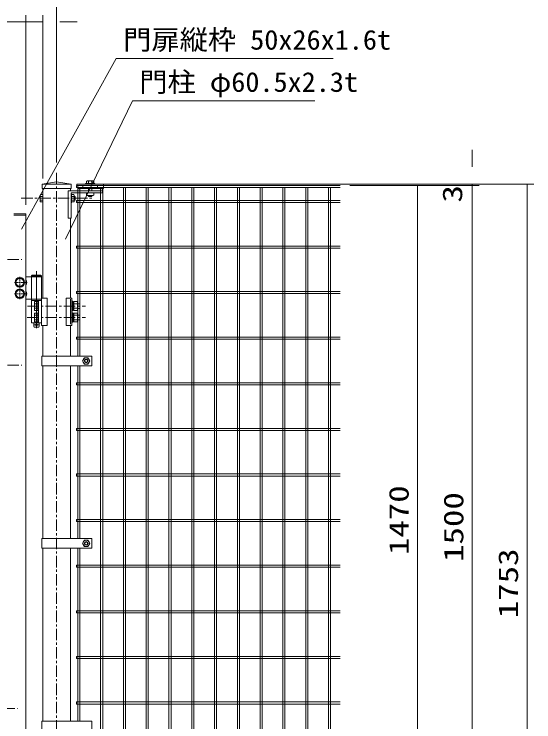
# Model space of a CAD drawing. Units: millimetres at full size. Extents: x -4455 to 4455, y -3150 to 3150.
# Drawn here: x -1969 to -828, y -602 to 950 of the extents above; entities that cross this region are included whole.
import ezdxf
from ezdxf.enums import TextEntityAlignment as Align

# ---------------------------------------------------------------- set-up
doc = ezdxf.new("R2010")
doc.units = ezdxf.units.MM
doc.header["$LTSCALE"] = 20
doc.linetypes.add('USER1', pattern=[2, 1.25, -0.25, 0.25, -0.25])
doc.linetypes.add('USER4', pattern=[0.26, 0.01, -0.25])
for name, color, linetype, lineweight in [('0-0_外形線', 7, 'Continuous', 18), ('0-1_軸線', 2, 'USER1', 18), ('0-3_寸法線', 1, 'Continuous', 18), ('0-6_NEO', 152, 'Continuous', 18), ('0-7_丁番', 3, 'Continuous', 18), ('0-9_1', 7, 'Continuous', 18), ('0-A_2', 7, 'Continuous', 18)]:
    doc.layers.add(name, color=color, linetype=linetype, lineweight=lineweight)
doc.styles.add('ＭＳ ゴシック', font='')
doc.styles.get('ＭＳ ゴシック').set_extended_font_data('MS Gothic')

msp = doc.modelspace()

# ---------------------------------------------------------------- linework, layer by layer
at = {"layer": '0-0_外形線'}
for p, q in [((-1875.42, 581.55), (-1907.17, 576.87)), ((-1843.67, 576.87), (-1907.17, 576.87)), ((-1907.17, 576.87), (-1907.17, 566.87)), ((-1875.42, 581.55), (-1843.67, 576.87)), ((-1843.67, 576.87), (-1854.17, 576.87)), ((-1843.67, 576.87), (-1843.67, 566.87)), ((-1907.17, 566.87), (-1843.67, 566.87)), ((-1905.67, 566.87), (-1905.67, 326.87)), ((-1845.17, 562.37), (-1845.17, 566.87)), ((-1943.17, -902.13), (-1943.17, 508.87)), ((-1845.17, 326.87), (-1845.17, 502.37)), ((-1908.87, 326.87), (-1908.87, 266.87)), ((-1908.87, 326.87), (-1896.39, 326.87)), ((-1896.39, 326.87), (-1896.39, 266.87)), ((-1854.45, 326.87), (-1854.45, 266.87)), ((-1854.45, 326.87), (-1841.98, 326.87)), ((-1841.98, 326.87), (-1841.98, 266.87)), ((-1908.87, 266.87), (-1896.39, 266.87)), ((-1905.67, 266.87), (-1905.67, 199.55)), ((-1854.45, 266.87), (-1841.98, 266.87)), ((-1845.17, 199.55), (-1845.17, 266.87)), ((-1905.67, 178.55), (-1905.67, -200.63)), ((-1845.17, -200.63), (-1845.17, 178.55)), ((-1905.67, -221.63), (-1905.67, -600.63)), ((-1845.17, -600.63), (-1845.17, -221.63))]:
    msp.add_line(p, q, dxfattribs=at)
at = {"layer": '0-0_外形線', "color": 2}
msp.add_line((-1919.72, 385.85), (-1919.72, 260.64), dxfattribs=at)
at = {"layer": '0-0_外形線'}
msp.add_lwpolyline([(-1969.17, 511.87), (-1943.17, 511.87), (-1943.17, 508.87), (-1969.17, 508.87)], dxfattribs=at)
at = {"layer": '0-1_軸線'}
for p, q in [((-1875.42, 601.43), (-1875.42, -1272.06)), ((-1952.94, 545.87), (-1795.32, 545.87)), ((-3023.27, 411.87), (-1952.07, 411.87)), ((-1939.63, 309.37), (-1812.33, 309.37)), ((-1939.68, 284.37), (-1812.39, 284.37)), ((-3023.27, 179.57), (-1952.07, 179.57)), ((-3032.27, -572.83), (-1961.07, -572.83))]:
    msp.add_line(p, q, dxfattribs=at)
at = {"layer": '0-3_寸法線'}
for p, q in [((-1875.42, 623.93), (-1875.42, 1067.59)), ((-1943.17, 531.37), (-1943.17, 947.59)), ((-1943.17, 531.37), (-1943.17, 947.59)), ((-1905.67, 589.37), (-1905.67, 947.59)), ((-1821.17, 576.87), (-948.4, 576.87)), ((-1232.36, 576.87), (-828.4, 576.87)), ((-1232.36, 573.87), (-948.4, 573.87)), ((-1232.36, 573.87), (-1068.4, 573.87)), ((-1232.36, 573.87), (-948.4, 573.87))]:
    msp.add_line(p, q, dxfattribs=at)
at = {"layer": '0-3_寸法線', "color": 2}
for p, q in [((-3035.17, 932.59), (-1943.17, 932.59)), ((-1943.17, 932.59), (-1905.67, 932.59)), ((-1868.17, 932.59), (-1830.67, 932.59)), ((-963.4, 614.37), (-963.4, 651.87)), ((-963.4, 573.87), (-963.4, 576.87)), ((-843.4, -1176.13), (-843.4, 576.87)), ((-1083.4, -896.13), (-1083.4, 573.87)), ((-963.4, -926.13), (-963.4, 573.87)), ((-963.4, 536.37), (-963.4, 498.87))]:
    msp.add_line(p, q, dxfattribs=at)
at = {"layer": '0-3_寸法線', "color": 4}
for points in [[(-1268.79, 852.06), (-1744.64, 852.06), (-1952.2, 477.96)], [(-1308.68, 759.51), (-1709.24, 759.51), (-1855.87, 455.77)]]:
    msp.add_lwpolyline(points, dxfattribs=at)
at = {"layer": '0-6_NEO'}
for p, q in [((-1831.62, 573.87), (-1253.31, 573.87)), ((-1831.62, 573.87), (-1831.62, 569.37)), ((-1831.62, 569.37), (-1253.31, 569.37)), ((-1828.87, 569.37), (-1828.87, 199.55)), ((-1824.37, 569.37), (-1824.37, 199.55)), ((-1778.87, 569.37), (-1778.87, -891.63)), ((-1774.37, 569.37), (-1774.37, -891.63)), ((-1728.87, 569.37), (-1728.87, -891.63)), ((-1724.37, 569.37), (-1724.37, -891.63)), ((-1678.87, 569.37), (-1678.87, -891.63)), ((-1674.37, 569.37), (-1674.37, -891.63)), ((-1628.87, 569.37), (-1628.87, -891.63)), ((-1624.37, 569.37), (-1624.37, -891.63)), ((-1578.87, 569.37), (-1578.87, -891.63)), ((-1574.37, 569.37), (-1574.37, -891.63)), ((-1528.87, 569.37), (-1528.87, -891.63)), ((-1524.37, 569.37), (-1524.37, -891.63)), ((-1478.87, 569.37), (-1478.87, -891.63)), ((-1474.37, 569.37), (-1474.37, -891.63)), ((-1428.87, 569.37), (-1428.87, -891.63)), ((-1424.37, 569.37), (-1424.37, -891.63)), ((-1378.87, 569.37), (-1378.87, -891.63)), ((-1374.37, 569.37), (-1374.37, -891.63)), ((-1328.87, 569.37), (-1328.87, -891.63)), ((-1324.37, 569.37), (-1324.37, -891.63)), ((-1278.87, 569.37), (-1278.87, -891.63)), ((-1274.37, 569.37), (-1274.37, -891.63)), ((-1831.62, 541.12), (-1253.31, 541.12)), ((-1831.62, 541.12), (-1831.62, 536.62)), ((-1831.62, 536.62), (-1253.31, 536.62)), ((-1831.62, 441.12), (-1253.31, 441.12)), ((-1831.62, 441.12), (-1831.62, 436.62)), ((-1831.62, 436.62), (-1253.31, 436.62)), ((-1831.62, 341.12), (-1253.31, 341.12)), ((-1831.62, 341.12), (-1831.62, 336.62)), ((-1831.62, 336.62), (-1253.31, 336.62)), ((-1831.62, 241.12), (-1253.31, 241.12)), ((-1831.62, 241.12), (-1831.62, 236.62)), ((-1831.62, 236.62), (-1253.31, 236.62)), ((-1828.87, 178.55), (-1828.87, -200.63)), ((-1824.37, 178.55), (-1824.37, -200.63)), ((-1831.62, 141.12), (-1253.31, 141.12)), ((-1831.62, 141.12), (-1831.62, 136.62)), ((-1831.62, 136.62), (-1253.31, 136.62)), ((-1831.62, 41.12), (-1253.31, 41.12)), ((-1831.62, 41.12), (-1831.62, 36.62)), ((-1831.62, 36.62), (-1253.31, 36.62)), ((-1831.62, -58.88), (-1253.31, -58.88)), ((-1831.62, -58.88), (-1831.62, -63.38)), ((-1831.62, -63.38), (-1253.31, -63.38)), ((-1831.62, -158.88), (-1253.31, -158.88)), ((-1831.62, -158.88), (-1831.62, -163.38)), ((-1831.62, -163.38), (-1253.31, -163.38)), ((-1828.87, -221.63), (-1828.87, -600.63)), ((-1824.37, -221.63), (-1824.37, -600.63)), ((-1831.62, -258.88), (-1253.31, -258.88)), ((-1831.62, -258.88), (-1831.62, -263.38)), ((-1831.62, -263.38), (-1253.31, -263.38)), ((-1831.62, -358.88), (-1253.31, -358.88)), ((-1831.62, -358.88), (-1831.62, -363.38)), ((-1831.62, -363.38), (-1253.31, -363.38)), ((-1831.62, -458.88), (-1253.31, -458.88)), ((-1831.62, -458.88), (-1831.62, -463.38)), ((-1831.62, -463.38), (-1253.31, -463.38)), ((-1831.62, -558.88), (-1253.31, -558.88)), ((-1831.62, -558.88), (-1831.62, -563.38)), ((-1831.62, -563.38), (-1253.31, -563.38))]:
    msp.add_line(p, q, dxfattribs=at)
at = {"layer": '0-7_丁番'}
for p, q in [((-1956.17, 364.07), (-1956.17, 373.22)), ((-1956.17, 364.07), (-1956.17, 373.22)), ((-1921.37, 373.37), (-1943.17, 373.37)), ((-1908.87, 375.87), (-1930.57, 375.87)), ((-1910.72, 376.87), (-1928.72, 376.87)), ((-1921.37, 373.37), (-1908.87, 373.37)), ((-1910.72, 376.87), (-1908.87, 375.87)), ((-1908.87, 375.87), (-1908.87, 272.37)), ((-1958.87, 361.37), (-1968.02, 361.37)), ((-1957.52, 361.37), (-1954.82, 361.37)), ((-1957.52, 361.37), (-1954.82, 361.37)), ((-1956.17, 360.02), (-1956.17, 362.72)), ((-1956.17, 360.02), (-1956.17, 362.72)), ((-1956.17, 358.67), (-1956.17, 349.52)), ((-1956.17, 358.67), (-1956.17, 349.52)), ((-1953.47, 361.37), (-1944.32, 361.37)), ((-1953.47, 361.37), (-1944.32, 361.37)), ((-1956.17, 339.07), (-1956.17, 348.22)), ((-1958.87, 336.37), (-1968.02, 336.37)), ((-1957.52, 336.37), (-1954.82, 336.37)), ((-1956.17, 335.02), (-1956.17, 337.72)), ((-1956.17, 333.67), (-1956.17, 324.52)), ((-1953.47, 336.37), (-1943.17, 336.37)), ((-1908.87, 324.37), (-1943.17, 324.37)), ((-1930.56, 324.37), (-1930.56, 272.37)), ((-1930.56, 321.37), (-1908.87, 321.37)), ((-1916.87, 319.16), (-1923.87, 319.16)), ((-1923.87, 319.16), (-1923.87, 299.53)), ((-1916.87, 314.25), (-1923.87, 314.25)), ((-1916.87, 319.84), (-1914.87, 319.84)), ((-1916.87, 319.84), (-1916.87, 298.84)), ((-1914.87, 321.37), (-1914.87, 272.37)), ((-1845.18, 324.37), (-1845.18, 269.37)), ((-1839.97, 318.54), (-1837.47, 318.54)), ((-1837.47, 319.16), (-1837.47, 299.53)), ((-1829.47, 319.16), (-1837.47, 319.16)), ((-1829.47, 314.25), (-1837.47, 314.25)), ((-1829.47, 299.53), (-1829.47, 319.16)), ((-1829.47, 314.34), (-1824.47, 314.34)), ((-1824.47, 314.34), (-1824.47, 304.34)), ((-1916.87, 304.44), (-1923.87, 304.44)), ((-1923.87, 299.53), (-1916.87, 299.53)), ((-1916.87, 298.84), (-1914.87, 298.84)), ((-1839.97, 298.84), (-1841.97, 298.84)), ((-1837.47, 300.14), (-1839.97, 300.14)), ((-1829.47, 304.44), (-1837.47, 304.44)), ((-1837.47, 299.53), (-1829.47, 299.53)), ((-1824.47, 304.34), (-1829.47, 304.34)), ((-1923.87, 294.16), (-1923.87, 274.53)), ((-1916.87, 294.16), (-1923.87, 294.16)), ((-1916.87, 289.25), (-1923.87, 289.25)), ((-1916.87, 279.44), (-1923.87, 279.44)), ((-1916.87, 294.84), (-1916.87, 273.84)), ((-1916.87, 294.84), (-1914.87, 294.84)), ((-1841.97, 294.84), (-1839.97, 294.84)), ((-1839.97, 294.84), (-1839.97, 273.84)), ((-1839.97, 293.54), (-1837.47, 293.54)), ((-1837.47, 294.16), (-1837.47, 274.53)), ((-1829.47, 294.16), (-1837.47, 294.16)), ((-1829.47, 289.25), (-1837.47, 289.25)), ((-1829.47, 279.44), (-1837.47, 279.44)), ((-1829.47, 274.53), (-1829.47, 294.16)), ((-1829.47, 289.34), (-1824.47, 289.34)), ((-1930.56, 272.37), (-1908.87, 272.37)), ((-1925.72, 272.37), (-1925.72, 264.37)), ((-1924.72, 263.37), (-1925.72, 264.37)), ((-1914.72, 268.37), (-1924.72, 268.37)), ((-1923.87, 274.53), (-1916.87, 274.53)), ((-1916.87, 273.84), (-1914.87, 273.84)), ((-1914.72, 263.37), (-1913.72, 264.37)), ((-1913.72, 272.37), (-1913.72, 264.37)), ((-1839.97, 273.84), (-1841.97, 273.84)), ((-1837.47, 275.14), (-1839.97, 275.14)), ((-1837.47, 274.53), (-1829.47, 274.53)), ((-1914.72, 263.37), (-1924.72, 263.37))]:
    msp.add_line(p, q, dxfattribs=at)
for points in [[(-1928.72, 376.87), (-1930.57, 375.87), (-1930.57, 324.37)], [(-1841.97, 319.84), (-1839.97, 319.84), (-1839.97, 298.84)], [(-1824.47, 289.34), (-1824.47, 279.34), (-1829.47, 279.34)]]:
    msp.add_lwpolyline(points, dxfattribs=at)
for points in [[(-1961.08, 369.87), (-1965.99, 361.37), (-1961.08, 352.87), (-1951.26, 352.87), (-1946.36, 361.37), (-1951.26, 369.87)], [(-1961.08, 344.87), (-1965.99, 336.37), (-1961.08, 327.87), (-1951.26, 327.87), (-1946.36, 336.37), (-1951.26, 344.87)]]:
    msp.add_lwpolyline(points, close=True, dxfattribs=at)
for centre, radius in [((-1956.17, 361.37), 10.5), ((-1956.17, 361.37), 8.5), ((-1956.17, 336.37), 10.5), ((-1956.17, 336.37), 8.5), ((-1919.72, 268.37), 2)]:
    msp.add_circle(centre, radius, dxfattribs=at)
for centre in [(-1946.42, 361.37), (-1946.42, 336.37)]:
    msp.add_arc(centre, 6, 302.72244, 57.27756, dxfattribs=at)
at = {"layer": '0-9_1'}
for p, q in [((-1831.07, 573.87), (-1831.07, 576.87)), ((-1831.07, 576.87), (-1772.57, 576.87)), ((-1811.82, 577.87), (-1811.82, 576.87)), ((-1811.82, 577.37), (-1811.82, 576.87)), ((-1791.82, 577.87), (-1791.82, 576.87)), ((-1791.82, 577.37), (-1791.82, 576.87)), ((-1772.57, 573.87), (-1772.57, 576.87)), ((-1850.37, 562.37), (-1850.37, 502.37)), ((-1850.37, 562.37), (-1774.57, 562.37)), ((-1831.07, 573.87), (-1817.82, 573.87)), ((-1817.82, 573.87), (-1831.07, 573.87)), ((-1829.07, 573.87), (-1829.07, 566.87)), ((-1772.57, 566.87), (-1829.07, 566.87)), ((-1817.82, 573.87), (-1817.82, 566.87)), ((-1805.82, 566.87), (-1805.82, 562.37)), ((-1797.82, 566.87), (-1797.82, 562.37)), ((-1785.82, 573.87), (-1785.82, 566.87)), ((-1772.57, 573.87), (-1785.82, 573.87)), ((-1774.57, 557.87), (-1774.57, 562.37)), ((-1772.57, 566.87), (-1772.57, 573.87)), ((-1843.37, 502.37), (-1843.37, 557.87)), ((-1843.37, 557.87), (-1774.57, 557.87)), ((-1843.37, 555.87), (-1842.87, 555.87)), ((-1836.97, 549.87), (-1834.97, 549.87)), ((-1834.97, 541.87), (-1834.97, 549.87)), ((-1805.82, 551.97), (-1805.82, 549.97)), ((-1805.82, 549.97), (-1797.82, 549.97)), ((-1797.82, 551.97), (-1797.82, 549.97)), ((-1843.37, 535.87), (-1842.87, 535.87)), ((-1836.97, 541.87), (-1834.97, 541.87)), ((-1850.37, 502.37), (-1843.37, 502.37)), ((-1907.67, 199.55), (-1907.67, 178.55)), ((-1907.67, 199.55), (-1797.92, 199.55)), ((-1797.92, 178.55), (-1797.92, 199.55)), ((-1907.67, 178.55), (-1797.92, 178.55)), ((-1907.67, -200.63), (-1907.67, -221.63)), ((-1907.67, -200.63), (-1797.92, -200.63)), ((-1797.92, -221.63), (-1797.92, -200.63)), ((-1907.67, -221.63), (-1797.92, -221.63)), ((-1907.67, -621.63), (-1907.67, -600.63)), ((-1907.67, -600.63), (-1797.92, -600.63)), ((-1797.92, -600.63), (-1797.92, -621.63))]:
    msp.add_line(p, q, dxfattribs=at)
at = {"layer": '0-9_1', "linetype": 'USER4'}
for p, q in [((-1817.82, 573.87), (-1785.82, 573.87)), ((-1785.82, 573.87), (-1817.82, 573.87))]:
    msp.add_line(p, q, dxfattribs=at)
at = {"layer": '0-9_1'}
for centre in [(-1826.82, 564.62), (-1776.82, 564.62)]:
    msp.add_circle(centre, 2.25, dxfattribs=at)
at = {"layer": '0-A_2'}
for p, q in [((-1791.82, 577.87), (-1811.82, 577.87)), ((-1808.75, 583.77), (-1809.82, 583.15)), ((-1809.82, 577.87), (-1809.82, 583.15)), ((-1794.89, 583.77), (-1808.75, 583.77)), ((-1805.82, 577.87), (-1805.82, 583.15)), ((-1797.82, 577.87), (-1797.82, 583.15)), ((-1794.89, 583.77), (-1793.82, 583.15)), ((-1793.82, 577.87), (-1793.82, 583.15)), ((-1911.57, 552.8), (-1910.95, 553.87)), ((-1911.57, 538.94), (-1911.57, 552.8)), ((-1905.67, 553.87), (-1910.95, 553.87)), ((-1905.67, 549.87), (-1910.95, 549.87)), ((-1842.87, 535.87), (-1842.87, 555.87)), ((-1842.87, 553.87), (-1837.59, 553.87)), ((-1842.87, 549.87), (-1837.59, 549.87)), ((-1836.97, 552.8), (-1837.59, 553.87)), ((-1836.97, 538.94), (-1836.97, 552.8)), ((-1809.82, 557.87), (-1809.82, 552.59)), ((-1808.75, 551.97), (-1809.82, 552.59)), ((-1808.75, 551.97), (-1794.89, 551.97)), ((-1794.89, 551.97), (-1793.82, 552.59)), ((-1793.82, 557.87), (-1793.82, 552.59)), ((-1911.57, 538.94), (-1910.95, 537.87)), ((-1905.67, 541.87), (-1910.95, 541.87)), ((-1905.67, 537.87), (-1910.95, 537.87)), ((-1842.87, 541.87), (-1837.59, 541.87)), ((-1842.87, 537.87), (-1837.59, 537.87)), ((-1836.97, 538.94), (-1837.59, 537.87)), ((-1814.62, 195.98), (-1818.62, 189.05)), ((-1818.62, 189.05), (-1814.62, 182.12)), ((-1806.62, 195.98), (-1814.62, 195.98)), ((-1802.62, 189.05), (-1806.62, 195.98)), ((-1806.62, 182.12), (-1802.62, 189.05)), ((-1814.62, 182.12), (-1806.62, 182.12)), ((-1814.62, -204.2), (-1818.62, -211.13)), ((-1818.62, -211.13), (-1814.62, -218.06)), ((-1806.62, -204.2), (-1814.62, -204.2)), ((-1802.62, -211.13), (-1806.62, -204.2)), ((-1806.62, -218.06), (-1802.62, -211.13)), ((-1814.62, -218.06), (-1806.62, -218.06))]:
    msp.add_line(p, q, dxfattribs=at)
for centre, radius in [((-1810.62, 189.05), 6.93), ((-1810.62, 189.05), 3.2), ((-1810.62, -211.13), 6.93), ((-1810.62, -211.13), 3.2)]:
    msp.add_circle(centre, radius, dxfattribs=at)
at = {"layer": '0-A_2', "color": 4}
for centre in [(-1810.62, 189.05), (-1810.62, -211.13)]:
    msp.add_circle(centre, 4, dxfattribs=at)
at = {"layer": '0-A_2'}
for centre, radius, start, end in [((-1808.75, 576.54), 7.23, 66.1207, 90), ((-1801.82, 570.51), 13.26, 72.43996, 107.54964), ((-1794.89, 576.54), 7.23, 90, 113.88143), ((-1904.34, 552.8), 7.23, 180, 203.87521), ((-1898.31, 545.87), 13.26, 162.45032, 197.56), ((-1850.24, 545.87), 13.26, 342.44, 17.54968), ((-1844.2, 552.8), 7.23, 336.12479, 0), ((-1904.34, 538.94), 7.23, 156.11448, 180), ((-1844.2, 538.94), 7.23, 0, 23.88552)]:
    msp.add_arc(centre, radius, start, end, dxfattribs=at)

# ---------------------------------------------------------------- texts
at = {"layer": '0-3_寸法線', "color": 3, "style": 'ＭＳ ゴシック', "width": 1.05}
for s, p in [('門扉縦枠 50x26x1.6t', (-1729.43, 858.74)), ('門柱 φ60.5x2.3t', (-1694.03, 766.18))]:
    msp.add_text(s, height=43.26, dxfattribs=at).set_placement(p, align=Align.BOTTOM_LEFT)
at = {"layer": '0-3_寸法線', "color": 3, "style": 'ＭＳ ゴシック', "width": 1.3}
for s, p in [('3', (-972.57, 536.49)), ('1470', (-1090.07, -236.72)), ('1500', (-970.07, -251.72)), ('1753', (-850.07, -375.22))]:
    msp.add_text(s, height=43.26, rotation=90, dxfattribs=at).set_placement(p, align=Align.BOTTOM_LEFT)

doc.saveas('drawing.dxf')
